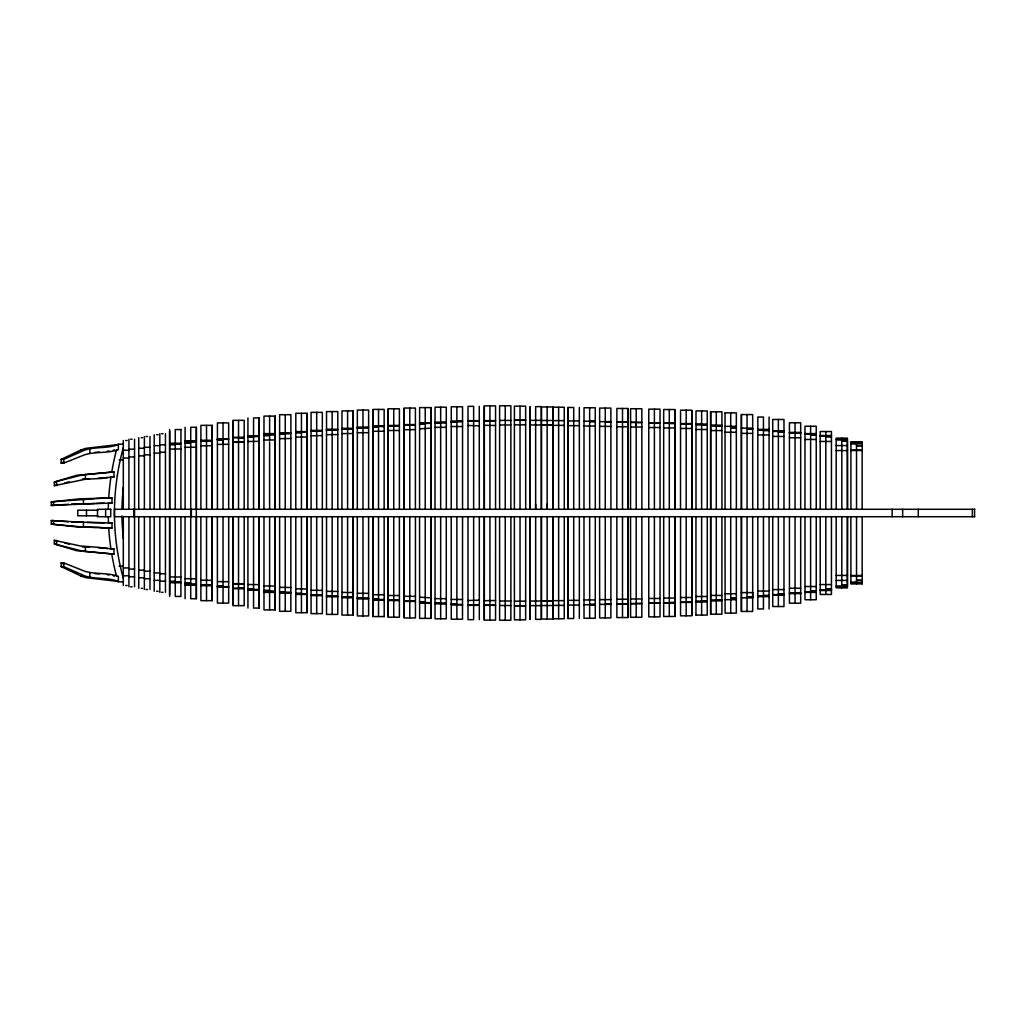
<?xml version="1.0" encoding="UTF-8"?>
<svg xmlns="http://www.w3.org/2000/svg" width="1026" height="1026" viewBox="0 0 1026 1026"><rect width="100%" height="100%" fill="white"/><g stroke="black" fill="none" stroke-linecap="round" stroke-linejoin="round"><path stroke-width="1.5" d="M185.103 442.155L190.721 442.155L190.721 441.18M206.521 585.269L212.113 585.269L200.904 585.205M223.04 444.335L223.04 439.282M238.532 584.576L238.545 583.653L232.915 583.653M505.241 605.738L505.241 606.776M535.649 504.189L535.649 509.281L535.649 406.629L541.266 406.629L541.305 509.281M547.14 504.164L547.14 509.281L547.14 406.976M636.21 427.047L636.21 422.43L630.759 422.417M347.596 428.714L353.136 428.663L341.979 428.663M499.624 420.506L505.241 420.301M841.807 586.308L836.19 586.385L847.425 586.385M223.04 586.718L228.606 586.718L217.422 586.654M238.532 588.27L244.111 588.27L232.915 588.193M362.973 427.727L368.552 427.675L357.356 427.727M409.784 424.905L415.325 424.867L404.167 424.905M725.113 599.671L730.794 599.671L730.807 598.299L736.335 598.196M326.537 429.74L332.155 429.689M378.53 599.62L384.057 599.62L372.913 599.62M108.294 508.793L108.358 505.972A245.086 245.086 0 0 1 108.461 503.163L111.988 503.086L111.988 497.931L96.277 498.482M752.674 597.094L747.069 597.106L752.674 597.106L752.674 592.566M489.915 421.006L495.507 420.814L484.31 421.006M419.608 423.802L430.843 423.122L419.608 423.122M468.023 420.955L479.257 420.724L468.023 420.673M123.3 487.44L122.466 497.238A241.726 241.726 0 0 0 121.979 509.024M117.413 475.076L116.99 477.885A250.318 250.318 0 0 0 115.912 486.311A247.099 247.099 0 0 0 114.925 497.546A245.086 245.086 0 0 0 114.54 505.972L114.476 508.793A234.12 234.12 0 0 0 114.476 517.219L114.54 520.028A245.086 245.086 0 0 0 114.925 528.454A247.099 247.099 0 0 0 115.912 539.689A250.318 250.318 0 0 0 116.99 548.115L117.413 550.924A244.881 244.881 0 0 0 118.888 559.35L119.439 562.158A262.399 262.399 0 0 0 121.299 570.584L123.3 578.433M123.3 447.567L121.299 455.416A262.399 262.399 0 0 0 119.439 463.842L118.888 466.65A244.881 244.881 0 0 0 117.413 475.153M118.362 444.54C107.756 448.734 95.726 446.566 84.953 450.016L63.689 459.391L61.162 459.391L61.162 463.149L63.689 463.149L84.953 454.659C95.777 451.478 107.666 453.518 118.362 449.696L118.362 444.54L85.812 448.336A79.271 12.838 0 0 1 80.9 449.914M61.162 459.391L81.041 449.927M61.162 463.149L63.997 461.918M98.239 478.27L113.95 477.052L113.95 471.896L84.183 474.756M102.895 478.373L85.402 479.245L54.34 485.67L54.34 482.028L76.629 475.307L113.95 471.896M54.34 482.028L80.554 475.359M54.34 485.67L57.315 484.913M64.741 483.002L69.204 481.861M107.397 451.235L109.205 450.991M111.988 497.931L79.438 498.841L51.3 501.868L51.3 505.472L94.956 503.535M484.31 600.71L495.545 600.505M107.589 477.539L103.01 477.975M51.3 501.868L94.956 498.674M430.843 428.137L419.608 428.83M94.995 452.389L99.33 452.043M725.1 593.798L736.335 593.708M51.3 505.472L68.434 504.292M71.551 504.087L98.175 503.484M479.257 600.172L468.023 600.531M473.64 605.327L479.257 605.276L468.023 605.327M82.503 479.039L89.159 478.719M419.608 424.315L425.187 424.123L419.608 424.123M108.461 503.266L98.817 503.381M104.37 503.266L96.277 503.42M279.611 434.126L285.19 434.049L279.611 434.049M275.224 434.998L263.99 435.075M295.821 437.153L307.069 437.012M279.611 438.666L290.845 438.512M200.904 441.283L206.47 441.206L200.904 441.206M175.279 443.912L180.858 443.835L169.662 443.912M185.103 447.323L196.338 447.195M169.662 449.106L180.897 448.965M311.083 431.189L316.649 431.125L311.083 431.125M263.99 435.537L269.543 435.46L263.99 435.46M253.563 436.46L259.129 436.396L247.946 436.46M247.946 436.961L253.512 436.896L247.946 436.896M238.545 437.807L244.111 437.743L232.915 437.743M217.422 439.872L222.95 439.795L217.422 439.795M263.99 440.064L275.224 439.936M190.721 442.155L196.338 442.091M247.946 441.501L259.18 441.36M232.915 442.347L244.162 442.283M217.422 444.412L228.657 444.271M200.904 445.823L212.138 445.682M332.155 429.74L337.746 429.689L326.537 429.689M311.083 435.742L322.331 435.614M736.335 432.292L725.1 432.202M357.356 432.741L368.59 432.651M341.979 433.626L353.213 433.523M326.537 434.665L337.772 434.562M415.402 429.637L404.167 429.714M372.913 431.292L384.147 431.228M393.74 425.739L399.268 425.713L388.123 425.713M378.53 426.418L384.057 426.38L372.913 426.418M440.667 422.597L446.207 422.584L435.05 422.584M388.123 430.51L399.358 430.471M505.241 420.442L510.858 420.442M499.624 424.995L510.858 424.982M435.05 427.355L446.284 427.342M805 439.487L816.234 439.474M820.197 441.462L831.445 441.449M836.177 445.579L847.412 445.566M850.913 450.132L862.148 450.119M856.53 582.422L850.913 582.422L862.148 582.422M778.362 594.67L772.77 594.682L783.979 594.682M710.672 595.426L721.906 595.413M763.447 596.093L757.842 596.093L769.077 596.093M696 596.516L707.247 596.491M680.559 597.517L691.806 597.504M716.289 600.325L710.697 600.338L721.906 600.338M701.617 601.403L696.051 601.416L707.247 601.416M680.725 602.262L686.189 602.249M648.842 603.121L654.396 603.108M630.759 603.583L636.197 603.57M622.5 603.865L617.024 603.878L628.117 603.75L622.654 603.75M553.014 407.232L564.249 407.232L564.3 509.281M710.672 411.798L710.672 509.281L710.633 411.824L721.906 411.798L721.945 509.281M725.1 412.888L736.335 412.888L736.373 509.281M741.439 414.568L741.439 509.281L741.388 414.555L752.674 414.568L752.712 509.281M275.224 416.094L275.224 509.281L275.263 416.094L263.99 416.094L263.939 509.281M259.18 417.941L259.18 509.281L259.219 417.941L253.563 417.941L253.563 509.281M530.057 420.378L541.266 420.378M541.536 420.468L552.757 420.468M484.31 420.647L495.545 420.647M553.027 420.622L564.249 420.622M568.096 420.929L579.331 420.929M451.26 421.237L462.508 421.237M584.025 421.237L595.26 421.237M451.26 421.519L462.431 421.519L456.891 421.519M599.646 421.635L610.88 421.635M616.882 422.007L628.117 422.007M628.117 422.135L617.024 422.122L622.5 422.135M435.05 422.327L446.284 422.327M630.592 422.302L641.827 422.43M636.582 422.545L641.827 422.545M648.778 422.738L660.013 422.738M663.681 423.135L674.916 423.276M419.608 423.353L430.83 423.353M680.559 423.597L691.806 423.597M691.806 423.738L680.725 423.738L686.189 423.751M696 424.225L707.247 424.225M404.167 424.584L415.402 424.584M707.247 424.597L696.051 424.584L701.617 424.597M514.411 424.841L525.645 424.841M530.032 424.956L541.266 424.956M541.523 425.11L552.757 425.11M553.014 425.354L564.249 425.354M710.672 425.264L721.906 425.264M388.123 425.495L399.358 425.495M495.545 425.495L484.31 425.29M568.096 425.649L579.331 425.649M721.906 425.662L710.697 425.662L716.289 425.675M584.025 426.034L595.26 426.046M372.913 426.162L384.147 426.162M451.26 426.534L462.508 426.521M599.646 426.367L610.88 426.38M725.1 426.329L736.335 426.329M616.882 426.752L628.117 426.752M630.592 427.047L641.827 427.047M196.376 509.281L196.376 427.278L190.721 427.291L190.721 509.281M357.356 427.175L368.59 427.175M648.778 427.534L660.013 427.534M730.794 426.329L730.807 427.701L736.335 427.701M741.439 428.137L752.674 428.137M341.979 428.419L353.213 428.419M326.537 429.355L337.772 429.355M757.829 429.381L769.077 429.381M180.897 429.561L175.279 429.561L175.279 449.029M311.083 430.407L322.331 430.407M772.732 430.792L783.979 430.792M783.979 431.33L772.77 431.33L778.362 431.33M295.821 431.6L307.069 431.6M789.443 432.395L800.678 432.395M800.678 432.831L789.456 432.831L795.06 432.831M279.611 433.049L290.845 433.049M795.112 433.28L800.678 433.28M279.611 433.511L290.807 433.511L279.611 433.588M741.439 433.395L752.674 433.395M161.582 433.677L162.98 433.677M263.99 433.613L275.224 433.613M805 433.613L816.234 433.613M263.99 434.075L275.224 434.075M810.617 434.216L805.038 434.216L816.234 434.216M156.657 434.755L158.068 434.755M769.077 434.947L757.829 434.934M820.197 435.524L831.445 435.524M247.946 435.96L259.18 435.96M820.223 436.281L831.445 436.281M146.128 436.499L147.526 436.499M772.732 436.422L783.979 436.422M825.853 436.973L831.445 436.973M232.915 437.307L244.162 437.307M141.216 437.679L142.614 437.679M789.443 437.781L800.678 437.769M217.422 438.782L228.657 438.782M130.674 439.205L132.085 439.205M217.422 439.282L228.606 439.282L217.422 439.346M847.425 439.615L836.19 439.615L841.807 439.692M200.904 440.321L212.138 440.321M125.762 440.5L127.16 440.5M185.103 440.77L196.338 440.77M200.904 440.731L212.113 440.731L206.521 440.731M185.103 441.18L196.338 441.18M847.425 441.09L841.807 441.09L847.425 441.103L847.463 509.281L847.425 438.14L836.177 438.14L836.177 509.281M232.915 441.885L244.162 441.885M850.913 442.155L862.148 442.155M169.662 443.27L180.897 443.27M862.148 443.578L850.913 443.578L856.518 443.578M118.067 444.181L123.3 444.181M159.825 444.848L165.442 444.848M154.208 445.656L159.825 445.656M144.371 447.285L149.988 447.285M138.754 448.272L144.371 448.272M128.917 449.208L134.534 449.208M128.917 450.35L123.017 450.093M836.177 450.568L847.425 450.568M850.913 450.491L862.148 450.491M159.825 452.235L165.442 452.235M154.208 453.107L159.825 453.107M144.371 454.839L149.988 454.839M138.754 455.865L144.371 455.865M128.917 456.929L134.534 456.929M123.3 458.058L128.917 458.058M119.08 459.905L123.3 459.905M110.295 477.052L113.95 477.052M108.32 503.086L111.988 503.086M974.674 509.281L114.463 509.281A189.156 169.187 -90 0 0 114.463 516.719L974.674 516.719M97.983 510.191L77.784 510.191L77.784 515.809L97.983 515.809M98.175 527.402L79.438 527.159L51.3 524.132L51.3 520.528L83.439 522.324L83.439 527.095L92.43 527.274M108.32 522.914L111.988 522.914L111.988 528.069L101.048 527.659M51.3 524.132L83.439 527.095M98.239 547.73L113.95 548.948L113.95 554.104L76.629 550.693L54.34 543.972L54.34 540.33L80.554 545.999L100.138 547.461M54.34 543.972L80.554 550.641M110.295 548.948L113.95 548.948M81.041 576.073L61.162 566.609L61.162 562.864L63.689 562.864L84.953 571.341C95.79 574.483 107.666 572.495 118.362 576.317L118.362 581.46L85.812 577.664A79.271 12.838 0 0 0 80.9 576.086M119.08 566.096L123.3 566.096M61.162 566.609L63.689 566.609L84.953 575.984C95.726 579.433 107.756 577.266 118.362 581.46M123.3 567.942L128.917 567.942M128.917 569.071L134.534 569.071M138.754 570.135L144.371 570.135M144.371 571.174L149.988 571.174M154.208 572.906L159.825 572.906M159.825 573.765L165.442 573.765M836.177 575.432L847.425 575.432M128.917 575.65L123.017 575.907M850.913 575.509L862.148 575.509M128.917 576.804L134.534 576.804M138.754 577.728L144.371 577.728M144.371 578.715L149.988 578.715M154.208 580.344L159.825 580.344M159.825 581.152L165.442 581.152M118.067 581.819L123.3 581.819M169.662 582.73L180.897 582.73M185.103 583.845L196.338 583.909M862.148 583.845L850.913 583.974L850.862 516.719M232.915 584.115L244.162 584.115M185.103 584.82L196.338 584.82M200.904 584.794L206.47 584.794L200.904 584.717M847.425 584.91L841.807 584.91L847.412 584.897L847.463 516.719L847.425 587.86L836.177 587.86L836.177 516.719M185.103 585.243L196.338 585.243M125.762 585.5L127.16 585.5M200.904 585.679L212.138 585.679M217.422 586.205L222.95 586.205L217.422 586.128M130.674 586.795L132.085 586.795M217.422 587.218L228.657 587.218M141.216 588.321L142.614 588.321M232.915 588.693L244.162 588.693M247.946 589.104L253.512 589.104L247.946 589.039M146.128 589.501L147.526 589.501M247.946 589.54L259.129 589.604L247.946 589.604M772.732 589.578L783.979 589.578M820.223 589.719L831.445 589.719M247.946 590.04L259.18 590.04M263.99 590.54L269.543 590.54L263.99 590.476M820.197 590.476L831.445 590.476M263.99 590.925L275.224 591.002M156.657 591.245L158.068 591.245M757.829 591.066L769.077 591.053M263.99 591.925L275.224 591.925M805.038 591.784L816.234 591.784M279.611 591.951L285.19 591.951L279.611 591.874M161.582 592.323L162.98 592.323M263.99 592.387L275.224 592.387M279.611 592.489L290.807 592.489L285.228 592.412M752.674 592.605L741.439 592.605M805 592.387L816.234 592.387M795.112 592.733L800.678 592.733M279.611 592.951L290.845 592.951M800.678 593.169L789.456 593.169L795.06 593.169M789.443 593.605L800.678 593.605M295.821 593.977L307.043 593.977L301.439 593.9M295.821 594.4L307.069 594.4M311.083 594.875L316.649 594.875L311.083 594.811M311.083 595.26L322.292 595.26L316.701 595.195M772.732 595.208L783.979 595.208M311.083 595.593L322.331 595.593M326.537 596.324L337.746 596.324L332.155 596.324M326.537 596.645L337.772 596.645M757.829 596.619L769.077 596.619M341.979 597.594L353.213 597.594M741.439 597.863L752.674 597.863M663.681 598.068L674.916 598.068M357.356 598.325L368.552 598.325L362.973 598.325M730.807 598.299L736.335 598.299M648.778 598.466L660.013 598.466M196.376 516.719L196.376 598.722L190.721 598.722L190.721 516.719M357.356 598.825L368.59 598.825M630.592 598.953L641.814 598.953M616.882 599.248L628.117 599.248M372.913 599.838L384.147 599.838M599.646 599.633L610.88 599.62M730.794 599.671L736.335 599.671M584.025 599.966L595.26 599.953M568.096 600.351L579.318 600.351M388.123 600.505L399.358 600.505M553.014 600.646L564.249 600.646M541.523 600.89L552.757 600.89M710.672 600.749L721.906 600.749M404.167 601.095L415.325 601.133L409.784 601.095M530.032 601.044L541.266 601.044M514.411 601.159L525.645 601.159M404.167 601.416L415.402 601.416M696 601.775L707.247 601.775M419.608 601.89L425.187 601.89L419.608 601.685M419.608 602.198L430.843 602.878L419.608 602.878M680.559 602.403L691.806 602.403M419.608 602.647L430.83 602.647M674.916 602.724L663.848 602.724L674.916 602.865M648.778 603.262L660.013 603.108M435.05 603.403L446.207 603.416L440.667 603.403M636.582 603.455L641.827 603.455M435.05 603.673L446.284 603.673M630.592 603.698L641.827 603.583M451.26 603.981L456.865 603.981L451.26 603.968M616.882 603.993L628.117 603.993M451.26 604.481L462.431 604.481M599.646 604.365L610.88 604.365M451.26 604.776L462.508 604.776M584.025 604.763L595.26 604.763M468.023 605.045L479.245 604.994M568.096 605.071L579.331 605.071M484.31 605.353L495.545 605.353M553.014 605.378L564.249 605.378M530.032 605.622L541.266 605.622M541.523 605.532L552.757 605.532M259.18 608.059L259.18 516.719L259.219 608.059L253.563 608.059L253.563 516.719M275.224 609.893L275.224 516.719L275.263 609.906L263.99 609.893L263.99 516.719M741.439 611.445L741.439 516.719L741.388 611.445L752.674 611.445L752.674 516.719M710.672 614.189L710.672 516.719L710.633 614.202L721.906 614.189L721.906 516.719M696 615.074L707.247 615.074L707.286 516.719M384.147 616.575L372.913 616.575L372.913 516.719L372.874 616.177M553.014 618.768L564.249 618.768L564.3 516.719M654.396 422.892L648.817 422.879L660.013 423.033L654.537 423.033M663.848 423.276L674.916 423.43L669.452 423.43M468.023 425.469L479.257 425.828M663.681 427.932L674.916 427.932M680.559 428.483L691.806 428.496M696 429.484L707.247 429.509M710.672 430.574L721.906 430.587M862.148 575.881L850.913 575.868M836.177 580.421L847.412 580.434M820.197 584.538L831.445 584.551M805 586.513L816.234 586.526M789.443 588.219L800.678 588.231M435.05 598.645L446.284 598.671M451.26 599.466L462.508 599.479M499.624 601.005L510.858 601.018M384.147 594.772L372.913 594.708M388.123 595.49L399.358 595.529M404.167 596.286L415.402 596.362M510.858 605.558L499.624 605.494M326.537 591.335L337.772 591.438M341.979 592.387L353.213 592.477M357.356 593.259L368.59 593.349M322.331 590.386L311.083 590.258M92.43 522.439L71.551 521.926M196.338 578.818L185.103 578.677M212.138 580.318L200.904 580.177M238.545 583.653L244.162 583.717M259.18 584.64L247.946 584.499M263.99 585.936L275.224 586.077M307.069 588.988L295.821 588.86M87.197 522.465L111.988 522.914M180.897 577.048L169.662 576.907M217.422 581.588L228.657 581.729M290.845 587.488L279.611 587.334M92.968 522.542L104.37 522.747M730.807 427.701L736.335 427.804M92.968 527.454L100.933 527.479M98.817 527.595L111.988 528.069M419.608 597.17L430.843 597.837M89.159 547.281L82.503 546.961M84.183 551.244L113.95 554.104M473.64 420.673L479.245 421.006M51.3 520.528L68.434 521.708M100.779 547.884L107.589 548.461M94.995 573.624L99.33 573.97M107.397 574.765L109.205 575.009M54.34 540.33L57.315 541.087M64.741 542.998L69.204 544.139M61.162 562.864L63.997 564.082M123.3 538.56L122.261 525.235A241.726 241.726 0 0 1 121.966 515.95M108.294 517.219L108.358 520.028A245.086 245.086 0 0 0 108.461 522.837M238.532 441.436L238.545 442.347M974.585 509.281L974.585 516.719M972.34 509.281L972.34 516.719M918.27 509.281L918.27 516.719M902.649 509.281L902.675 516.719M892.158 509.281L892.158 516.719M862.148 509.281L862.148 442.026L850.913 442.026L850.913 509.281M862.186 516.719L862.148 583.974M856.53 442.026L856.53 509.281M856.53 516.719L856.53 583.974M841.807 438.14L841.807 509.281M841.807 516.719L841.807 587.86M831.445 509.281L831.445 431.548L820.197 431.548L820.197 509.281M831.445 516.719L831.445 594.464L820.197 594.464L820.197 516.719M825.815 431.548L825.815 509.281M825.815 516.719L825.815 594.464M816.234 509.281L816.234 426.239L805 426.239L804.961 509.281M816.234 516.719L816.234 599.748L805 599.748L805 516.719M810.617 426.239L810.617 509.281M810.617 516.719L810.617 599.748M800.678 509.281L800.678 422.776L789.443 422.776L789.443 509.281M800.678 516.719L800.678 603.211L789.443 603.211L789.443 516.719M795.06 422.776L795.06 509.281M795.06 516.719L795.06 603.211M783.979 509.281L783.979 419.467L772.732 419.467L772.732 509.281M783.979 516.719L783.979 606.533L772.732 606.533L772.732 516.719M778.362 419.467L778.362 509.281M778.362 516.719L778.362 606.533M769.077 417.031L769.077 509.281M769.077 516.719L769.077 608.957M763.447 509.281L763.447 417.031L757.829 417.031L757.791 509.281M763.447 516.719L763.447 608.944L757.829 608.957L757.829 516.719M747.056 414.568L747.056 509.281M747.056 516.719L747.056 611.445M736.335 516.719L736.335 613.125L725.1 613.125L725.049 516.719M730.717 412.888L730.717 509.281M730.717 516.719L730.717 592.836M730.717 593.81L730.717 613.125M725.049 412.888L725.049 509.281M716.289 411.798L716.289 509.281M716.289 516.719L716.289 614.189M707.247 509.281L707.247 410.926L696 410.926L696 509.281M701.63 410.926L701.63 509.281M701.63 516.719L701.63 615.074M695.961 516.719L695.961 615.074M691.845 410.682L691.845 509.281M691.845 516.719L691.845 615.331M691.806 509.281L691.806 410.182L680.559 410.182L680.52 509.281M691.806 516.719L691.806 615.818L680.559 615.818L680.559 516.719M686.189 410.182L686.189 428.483M686.189 429.458L686.176 509.281M686.176 516.719L686.189 615.818M674.967 409.964L674.967 509.281L674.916 409.528L663.681 409.528L663.642 509.281M674.967 616.036L674.967 516.719L674.916 616.472L663.681 616.472L663.681 516.719M669.298 409.528L669.298 509.281M669.298 516.719L669.298 616.472M660.064 509.281L660.013 409.143L648.778 409.143L648.74 509.281M660.064 516.719L660.013 616.87L648.778 616.87L648.74 516.719M654.396 409.143L654.396 509.281M654.396 516.719L654.396 616.87M641.866 509.281L641.827 408.733L630.592 408.733L630.541 509.281M641.866 516.719L641.827 617.28L630.592 617.28L630.541 516.719M636.21 408.733L636.21 509.281M636.21 516.719L636.21 617.28M628.156 408.681L628.156 509.281L628.117 408.463L616.882 408.463L616.844 509.281M628.156 617.319L628.156 516.719L628.117 617.562L616.882 617.562L616.844 516.719M622.5 408.463L622.5 509.281M622.5 516.719L622.5 617.562M610.919 509.281L610.88 408.091L599.646 408.091L599.594 509.281M610.919 516.719L610.88 617.921L599.646 617.921L599.594 516.719M605.263 408.091L605.263 426.38M605.263 426.739L605.263 509.281M605.263 516.719L605.263 617.921M595.298 509.281L595.26 407.745L584.025 407.745L583.974 509.281M595.298 516.719L595.26 618.268L584.025 618.268L583.974 516.719M589.642 407.745L589.642 509.281M589.642 516.719L589.642 618.268M579.331 407.476L579.382 509.281M579.382 516.719L579.331 618.524M573.714 509.281L573.714 407.476L568.096 407.476L568.096 509.281M573.714 516.719L573.714 618.524L568.096 618.524L568.096 516.719M568.058 407.476L568.058 509.281M568.058 516.719L568.058 618.524M558.631 407.232L558.631 509.281M558.631 516.719L558.631 618.768M552.976 407.232L552.976 509.281M552.976 516.719L552.976 618.781M552.757 509.281L552.757 406.976L541.523 406.989L541.523 509.281M552.809 516.719L552.757 619.024L541.523 619.024L541.484 516.719M547.14 516.719L547.14 619.024M541.305 516.719L541.266 619.371L535.649 619.371L535.649 516.719M525.684 509.281L525.645 406.155L514.411 406.155L514.372 509.281M525.684 516.719L525.645 619.845L514.411 619.845L514.372 516.719M520.028 406.155L520.028 509.281M520.028 516.719L520.028 619.845M510.858 509.281L510.858 405.783L499.624 405.783L499.624 509.281M510.91 516.719L510.858 620.217L499.624 620.217L499.585 516.719M505.241 405.783L505.241 509.281M505.241 516.719L505.241 620.217M495.545 509.281L495.545 405.886L484.31 405.886L484.31 509.281L484.259 406.193M495.584 516.719L495.545 620.102L484.31 620.102L484.31 516.719L484.259 619.807M489.928 405.886L489.928 509.281M489.928 516.719L489.928 620.102M479.257 406.334L479.309 509.281M479.309 516.719L479.309 619.666M473.64 509.281L473.64 406.334L468.023 406.334L467.984 509.281M473.64 516.719L473.64 619.666L468.023 619.666L467.984 516.719M462.546 509.281L462.546 406.783L451.26 406.796L451.222 509.281M462.546 516.719L462.508 619.217L451.26 619.217L451.222 516.719M456.878 406.796L456.878 509.281M456.878 516.719L456.878 619.217M446.323 509.281L446.284 407.194L435.05 407.194L434.998 509.281M446.284 516.719L446.284 618.806L435.05 618.806L435.05 516.719M440.667 407.194L440.667 509.281M440.667 516.719L440.667 618.806M430.882 407.617L430.882 509.281M430.882 516.719L430.882 618.383M430.843 509.281L430.843 407.604L419.608 407.604L419.557 509.281M430.843 516.719L430.843 618.383L419.608 618.383L419.557 516.719M425.226 407.604L425.226 509.281M425.226 516.719L425.226 618.383M415.402 509.281L415.402 408.053L404.167 408.053L404.167 509.281L404.116 408.463M415.44 516.719L415.44 617.934L404.167 617.934L404.167 516.719L404.116 617.549M409.784 408.053L409.784 509.281M409.784 516.719L409.784 617.934M399.396 509.281L399.396 408.797L388.123 408.797L388.123 509.281L388.072 409.246M399.396 516.719L399.396 617.216L388.123 617.19L388.123 516.719L388.072 616.754M393.74 408.797L393.74 430.497M393.74 431.754L393.74 509.281M393.74 516.719L393.74 594.529M393.74 595.516L393.74 617.177M384.147 509.281L384.147 409.412L372.913 409.412L372.913 509.281L372.874 409.823M384.147 516.719L384.199 616.6M378.53 409.412L378.53 509.281M378.53 516.719L378.53 616.575M368.59 509.281L368.629 410.041L357.356 410.054L357.317 509.281M368.59 516.719L368.629 615.959L357.356 615.946L357.317 516.719M362.973 410.054L362.973 509.281M362.973 516.719L362.973 592.951M362.973 593.31L362.973 615.946M353.252 410.913L353.252 509.281M353.252 516.719L353.252 615.074M353.213 509.281L353.213 410.913L341.979 410.913L341.927 509.281M353.213 516.719L353.213 615.074L341.979 615.074L341.979 516.719M347.596 410.913L347.596 433.575M347.596 434.639L347.596 509.281M347.596 516.719L347.596 591.066M347.596 592.425L347.596 615.074M337.81 509.281L337.772 411.58L326.537 411.58L326.486 509.281M337.772 516.719L337.81 614.42L326.537 614.42L326.537 516.719M332.155 411.58L332.155 509.281M332.155 516.719L332.155 614.42M322.331 509.281L322.331 412.362L311.083 412.362L311.083 509.281M322.331 516.719L322.369 613.638L311.083 613.638L311.083 516.719M316.701 412.362L316.701 435.678M316.701 436.999L316.701 509.281M316.701 516.719L316.701 613.638M307.107 413.311L307.107 509.281M307.107 516.719L307.107 612.689M307.069 509.281L307.069 413.298L295.821 413.298L295.783 509.281M307.069 516.719L307.069 612.689L295.821 612.689L295.783 516.719M301.439 413.298L301.439 437.076M301.439 437.563L301.439 509.281M301.439 516.719L301.439 612.689M290.845 509.281L290.884 414.696L279.611 414.696L279.611 509.281M290.845 516.719L290.845 611.304L279.611 611.304L279.611 516.719M285.228 414.696L285.228 509.281M285.228 516.719L285.228 611.304M269.607 416.094L269.607 440M269.607 441.924L269.607 509.281M269.607 516.719L269.607 609.893M247.946 417.941L247.907 509.281M247.907 516.719L247.946 608.059M244.162 509.281L244.201 420.352L232.915 420.352L232.915 509.281L232.876 422.186M244.201 516.719L244.201 605.648L232.915 605.648L232.915 516.719L232.876 603.827M238.532 420.352L238.532 509.281M238.532 516.719L238.532 605.648M228.657 509.281L228.657 422.904L217.422 422.904L217.422 509.281M228.695 516.719L228.657 603.108L217.422 603.108L217.371 516.719M223.04 422.904L223.04 443.886M223.04 445.297L223.04 509.281M223.04 516.719L223.04 580.703M223.04 581.665L223.04 603.108M212.177 425.354L212.177 509.281M212.177 516.719L212.177 600.659M212.138 509.281L212.138 425.354L200.904 425.354L200.904 509.281M212.138 516.719L212.138 600.659L200.904 600.659L200.852 516.719M206.521 425.354L206.521 509.281M206.521 516.719L206.521 600.659M196.338 427.291L196.338 598.722M191.323 509.281L191.323 516.719M190.9 509.281L190.9 516.719M185.103 427.291L185.103 509.281M185.052 516.719L185.103 598.722M180.935 429.548L180.897 509.281M180.935 516.719L180.897 596.452L175.279 596.452L175.279 516.719M175.279 449.657L175.279 509.281M169.662 429.561L169.662 509.281L169.611 431.318M169.662 596.452L169.662 516.719L169.611 594.695M165.442 433.677L165.442 509.281M165.442 516.719L165.442 592.323M159.825 433.677L159.825 509.281M159.825 516.719L159.825 592.323M154.208 434.755L154.208 509.281M154.208 516.719L154.208 591.245M149.988 436.525L149.988 509.281M149.988 516.719L149.988 589.475M144.371 436.525L144.371 509.281M144.371 516.719L144.371 589.475M138.754 437.692L138.754 509.281M138.754 516.719L138.754 588.308M134.534 439.192L134.534 586.808M133.778 509.281L133.778 516.719M128.917 439.192L128.917 509.281M128.917 516.719L128.917 586.808M123.3 440.513L123.3 509.281M123.3 516.719L123.3 585.487M105.652 509.281L105.652 516.719M89.801 448.618L89.801 453.389M89.801 572.611L89.801 577.381M86.492 510.191L86.492 515.809M85.402 474.474L85.402 479.245M85.402 546.755L85.402 551.526M83.439 498.905L83.439 503.676M63.689 459.391L63.689 463.149M63.689 562.864L63.689 566.609M56.674 482.028L56.674 485.67M56.674 540.33L56.674 543.972M53.557 501.868L53.557 505.472M53.557 520.528L53.557 524.132M116.528 576.202A269.838 269.838 0 0 1 115.117 570.584A262.399 262.399 0 0 1 113.258 562.158L112.706 559.35A244.881 244.881 0 0 1 111.693 553.732M111.693 472.345A244.881 244.881 0 0 1 112.706 466.727L113.258 463.842A262.399 262.399 0 0 1 115.117 455.416A269.838 269.838 0 0 1 116.528 449.798M110.808 548.115A250.318 250.318 0 0 1 109.731 539.689A247.112 247.112 0 0 1 108.743 528.454M108.743 497.546A247.112 247.112 0 0 1 109.731 486.311A250.318 250.318 0 0 1 110.808 477.885M113.181 575.714A19.853 2.924 0 0 1 114.437 576.137M114.437 449.863A19.853 2.924 0 0 1 113.181 450.286M80.284 550.654A39.86 4.053 0.2 0 1 83.965 551.257M83.965 474.743A39.86 4.053 -0.2 0 1 80.284 475.346M301.439 432.023L295.821 432.1L307.043 432.023L301.439 432.1M486.465 604.955L484.31 605.225L495.507 605.186L486.465 604.955M301.4 432.523L295.821 432.6L301.4 432.523M190.682 442.719L185.103 442.796L190.682 442.719M175.241 444.489L169.662 444.566L175.241 444.489M332.091 430.061L326.537 430.112L332.091 430.061M322.292 430.74L311.083 430.805L322.292 430.74M362.896 428.15L357.356 428.201L362.896 428.15M347.519 429.022L341.979 429.073L347.519 429.022M520.028 605.686L514.411 605.738L525.645 605.738L520.028 605.686M409.707 425.162L404.167 425.187L409.707 425.162M378.479 426.726L372.913 426.765L378.479 426.726M393.651 425.957L388.123 425.982L393.651 425.957M440.59 422.827L435.05 422.853L440.59 422.827M456.865 422.019L451.26 422.032L456.865 422.019M721.906 599.902L716.328 599.915L721.906 599.915M552.565 601.005L541.523 601.031L552.565 601.005M707.247 600.992L701.669 601.005L707.247 601.005M691.806 602.005L686.291 602.018L691.806 602.018M674.916 602.557L669.452 602.57L674.916 602.57M660.013 602.967L654.537 602.967L660.013 602.967M610.88 604.122L605.43 604.134L610.88 604.134M595.26 604.468L589.706 604.481L595.26 604.481M525.645 420.262L514.411 420.262L525.645 420.339M595.26 421.519L589.706 421.519L595.26 421.532M610.88 421.866L605.43 421.866L610.88 421.878M628.117 422.25L622.654 422.25L628.117 422.25M691.806 423.982L686.291 423.982L691.806 423.995M552.565 424.995L541.523 424.995L552.565 424.995M707.247 424.995L701.669 424.995L707.247 425.008M721.906 426.085L716.328 426.085L721.906 426.098M752.674 428.894L747.069 428.894L752.674 428.906M769.077 429.907L757.842 429.907L769.077 429.907M769.077 430.445L763.485 430.445L769.077 430.445M783.979 431.92L778.388 431.92L783.979 431.92M816.234 434.986L810.643 434.986L816.234 434.986M862.148 445.643L856.53 445.643L862.148 445.643M110.731 509.281L97.508 509.281L97.508 516.719L110.731 516.719L110.731 509.281M862.148 580.357L856.53 580.357L862.148 580.357M175.241 581.511L169.662 581.511L175.241 581.511M175.279 582.088L169.662 582.088L180.858 582.165L175.279 582.088M190.682 583.281L185.103 583.281L190.682 583.281M831.445 589.027L825.853 589.027L831.445 589.027M816.234 591.014L810.643 591.014L816.234 591.014M301.4 593.477L295.821 593.477L301.4 593.477M783.979 594.08L778.388 594.08L783.979 594.08M769.077 595.555L763.485 595.555L769.077 595.555M332.091 595.939L326.537 595.939L332.091 595.939M347.519 596.978L341.979 596.978L347.519 596.978M347.596 597.299L341.979 597.299L353.136 597.35L347.596 597.35M362.896 597.85L357.356 597.85L362.896 597.85M378.479 599.274L372.913 599.274L378.479 599.274M393.651 600.043L388.123 600.043L393.651 600.043M393.74 600.261L388.123 600.261L399.268 600.287L393.74 600.261M409.707 600.838L404.167 600.838L409.707 600.838M440.59 603.173L435.05 603.173L440.59 603.173M530.032 509.281L530.032 406.629L529.993 509.281M530.032 619.371L530.032 516.719L529.993 619.371"/></g></svg>
